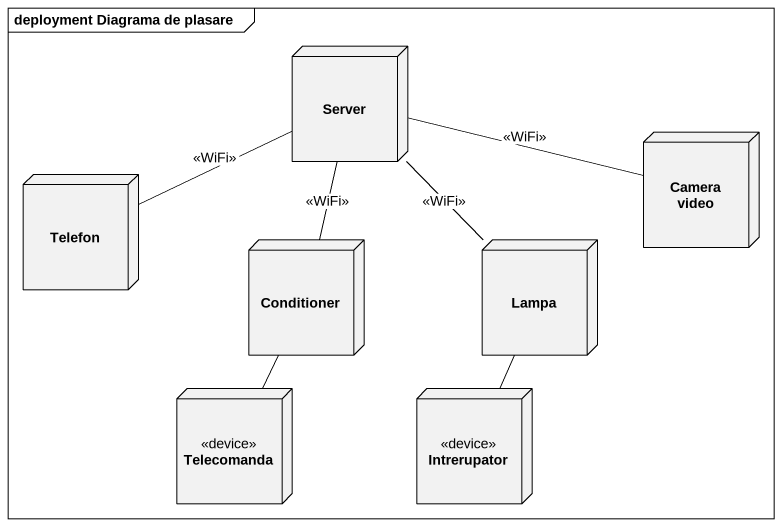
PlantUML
@startuml
mainframe deployment Diagrama de plasare
node Server
node Telefon
node "Camera video" as Camera_video
node Conditioner
node Lampa
node Telecomanda <<device>>
node Intrerupator <<device>>
Server -right- Camera_video : <<WiFi>>
Server -- Lampa : <<WiFi>>
Telefon -right- Server : <<WiFi>>
Conditioner -up- Server : <<WiFi>>
Conditioner -- Telecomanda
Lampa -- Intrerupator
@enduml
